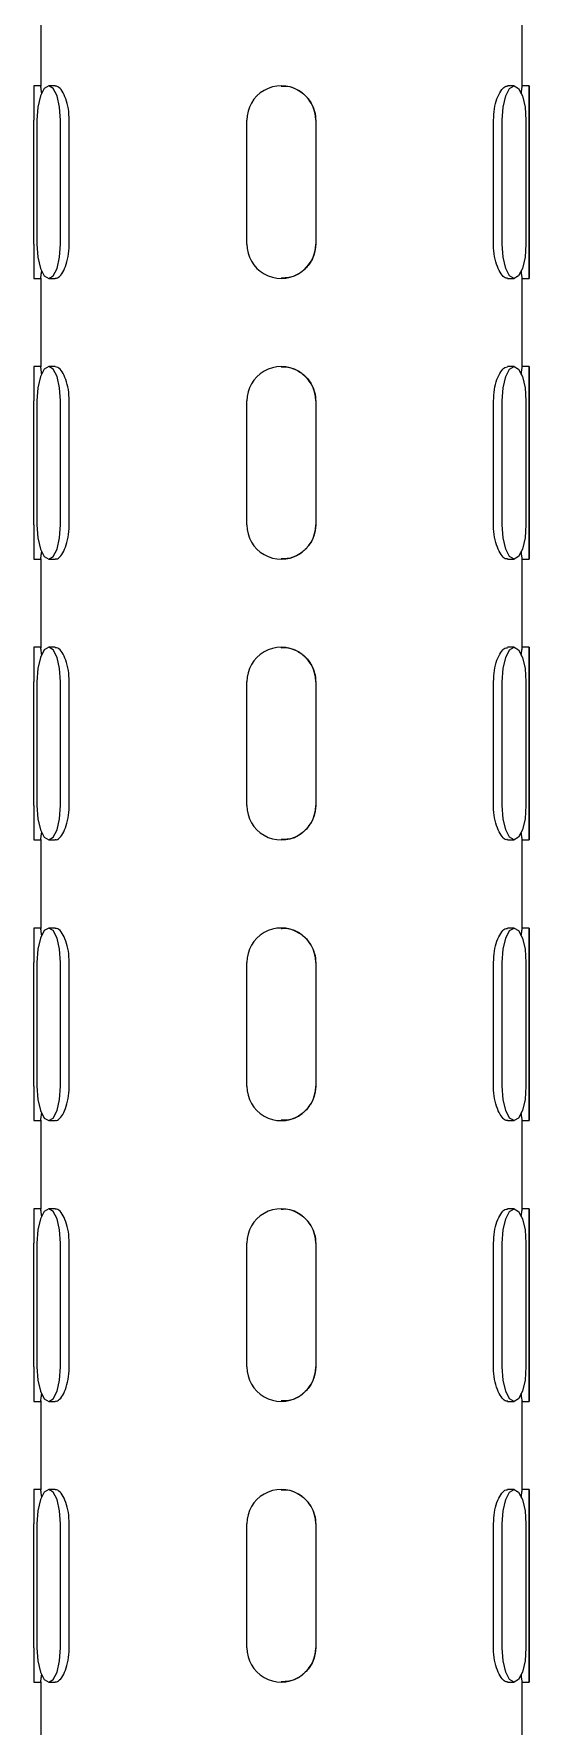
# Model space of a CAD drawing. Extents: x -1084 to 1049, y -151 to 450.
# Drawn here: x -988.76 to -976.76, y -12.07 to 28.92 of the extents above; entities that cross this region are included whole.
import ezdxf

# ---------------------------------------------------------------- set-up
doc = ezdxf.new("R2010")
doc.units = 0
doc.header["$LTSCALE"] = 23.1
doc.header["$MEASUREMENT"] = 0
doc.layers.get('0').update_dxf_attribs({"linetype": 'CONTINUOUS'})

msp = doc.modelspace()

# ---------------------------------------------------------------- linework, layer by layer
at = {"color": 7, "linetype": 'Continuous', "lineweight": 25}
for p, q in [((-988.59505, 29.79983), (-988.59505, 27.64585)), ((-976.92955, 27.64646), (-976.92955, 29.80044)), ((-988.59358, 27.65658), (-988.7617, 27.65658)), ((-988.24374, 27.65658), (-988.40178, 27.65658)), ((-982.76767, 27.65658), (-982.76782, 27.65658)), ((-977.1266, 27.65658), (-977.28453, 27.65658)), ((-976.7629, 27.65658), (-976.93103, 27.65658)), ((-988.76247, 23.82363), (-988.76247, 26.82333)), ((-988.68605, 26.82333), (-988.68605, 23.82363)), ((-988.11751, 23.82363), (-988.11751, 26.82333)), ((-987.90462, 23.82363), (-987.90462, 26.82333)), ((-983.60107, 23.82363), (-983.60107, 26.82333)), ((-981.93457, 26.82333), (-981.93457, 23.82363)), ((-981.93436, 26.82333), (-981.93436, 23.82363)), ((-977.62505, 23.82363), (-977.62505, 26.82333)), ((-977.41231, 23.82363), (-977.41231, 26.82333)), ((-976.84089, 26.82333), (-976.84089, 23.82363)), ((-976.76367, 23.82363), (-976.76367, 26.82333)), ((-976.76214, 26.82333), (-976.76214, 23.82363)), ((-988.7617, 22.99038), (-988.59358, 22.99038)), ((-988.59505, 23.00051), (-988.59505, 20.84653)), ((-988.40178, 22.99038), (-988.24374, 22.99038)), ((-982.76782, 22.99038), (-982.76767, 22.99038)), ((-977.28453, 22.99038), (-977.1266, 22.99038)), ((-976.93103, 22.99038), (-976.7629, 22.99038)), ((-976.92955, 20.84714), (-976.92955, 23.00112)), ((-988.59358, 20.85726), (-988.7617, 20.85726)), ((-988.24374, 20.85726), (-988.40178, 20.85726)), ((-982.76767, 20.85726), (-982.76782, 20.85726)), ((-977.1266, 20.85726), (-977.28453, 20.85726)), ((-976.7629, 20.85726), (-976.93103, 20.85726)), ((-988.76247, 17.02431), (-988.76247, 20.02401)), ((-988.68605, 20.02401), (-988.68605, 17.02431)), ((-988.11751, 17.02431), (-988.11751, 20.02401)), ((-987.90462, 17.02431), (-987.90462, 20.02401)), ((-983.60107, 17.02431), (-983.60107, 20.02401)), ((-981.93457, 20.02401), (-981.93457, 17.02431)), ((-981.93436, 20.02401), (-981.93436, 17.02431)), ((-977.62505, 17.02431), (-977.62505, 20.02401)), ((-977.41231, 17.02431), (-977.41231, 20.02401)), ((-976.84089, 20.02401), (-976.84089, 17.02431)), ((-976.76367, 17.02431), (-976.76367, 20.02401)), ((-976.76214, 20.02401), (-976.76214, 17.02431)), ((-988.7617, 16.19106), (-988.59358, 16.19106)), ((-988.59505, 16.20119), (-988.59505, 14.04721)), ((-988.40178, 16.19106), (-988.24374, 16.19106)), ((-982.76782, 16.19106), (-982.76767, 16.19106)), ((-977.28453, 16.19106), (-977.1266, 16.19106)), ((-976.93103, 16.19106), (-976.7629, 16.19106)), ((-976.92955, 14.04782), (-976.92955, 16.2018)), ((-988.59358, 14.05794), (-988.7617, 14.05794)), ((-988.24374, 14.05794), (-988.40178, 14.05794)), ((-982.76767, 14.05794), (-982.76782, 14.05794)), ((-977.1266, 14.05794), (-977.28453, 14.05794)), ((-976.7629, 14.05794), (-976.93103, 14.05794)), ((-988.76247, 10.22499), (-988.76247, 13.22469)), ((-988.68605, 13.22469), (-988.68605, 10.22499)), ((-988.11751, 10.22499), (-988.11751, 13.22469)), ((-987.90462, 10.22499), (-987.90462, 13.22469)), ((-983.60107, 10.22499), (-983.60107, 13.22469)), ((-981.93457, 13.22469), (-981.93457, 10.22499)), ((-981.93436, 13.22469), (-981.93436, 10.22499)), ((-977.62505, 10.22499), (-977.62505, 13.22469)), ((-977.41231, 10.22499), (-977.41231, 13.22469)), ((-976.84089, 13.22469), (-976.84089, 10.22499)), ((-976.76367, 10.22499), (-976.76367, 13.22469)), ((-976.76214, 13.22469), (-976.76214, 10.22499)), ((-988.7617, 9.39174), (-988.59358, 9.39174)), ((-988.59505, 9.40187), (-988.59505, 7.24789)), ((-988.40178, 9.39174), (-988.24374, 9.39174)), ((-982.76782, 9.39174), (-982.76767, 9.39174)), ((-977.28453, 9.39174), (-977.1266, 9.39174)), ((-976.93103, 9.39174), (-976.7629, 9.39174)), ((-976.92955, 7.2485), (-976.92955, 9.40248)), ((-988.59358, 7.25862), (-988.7617, 7.25862)), ((-988.24374, 7.25862), (-988.40178, 7.25862)), ((-982.76767, 7.25862), (-982.76782, 7.25862)), ((-977.1266, 7.25862), (-977.28453, 7.25862)), ((-976.7629, 7.25862), (-976.93103, 7.25862)), ((-988.76247, 3.42567), (-988.76247, 6.42537)), ((-988.68605, 6.42537), (-988.68605, 3.42567)), ((-988.11751, 3.42567), (-988.11751, 6.42537)), ((-987.90462, 3.42567), (-987.90462, 6.42537)), ((-983.60107, 3.42567), (-983.60107, 6.42537)), ((-981.93457, 6.42537), (-981.93457, 3.42567)), ((-981.93436, 6.42537), (-981.93436, 3.42567)), ((-977.62505, 3.42567), (-977.62505, 6.42537)), ((-977.41231, 3.42567), (-977.41231, 6.42537)), ((-976.84089, 6.42537), (-976.84089, 3.42567)), ((-976.76367, 3.42567), (-976.76367, 6.42537)), ((-976.76214, 6.42537), (-976.76214, 3.42567)), ((-988.7617, 2.59242), (-988.59358, 2.59242)), ((-988.59505, 2.60255), (-988.59505, 0.44857)), ((-988.40178, 2.59242), (-988.24374, 2.59242)), ((-982.76782, 2.59242), (-982.76767, 2.59242)), ((-977.28453, 2.59242), (-977.1266, 2.59242)), ((-976.93103, 2.59242), (-976.7629, 2.59242)), ((-976.92955, 0.44918), (-976.92955, 2.60316)), ((-988.59358, 0.4593), (-988.7617, 0.4593)), ((-988.24374, 0.4593), (-988.40178, 0.4593)), ((-982.76767, 0.4593), (-982.76782, 0.4593)), ((-977.1266, 0.4593), (-977.28453, 0.4593)), ((-976.7629, 0.4593), (-976.93103, 0.4593)), ((-988.76247, -3.37365), (-988.76247, -0.37395)), ((-988.68605, -0.37395), (-988.68605, -3.37365)), ((-988.11751, -3.37365), (-988.11751, -0.37395)), ((-987.90462, -3.37365), (-987.90462, -0.37395)), ((-983.60107, -3.37365), (-983.60107, -0.37395)), ((-981.93457, -0.37395), (-981.93457, -3.37365)), ((-981.93436, -0.37395), (-981.93436, -3.37365)), ((-977.62505, -3.37365), (-977.62505, -0.37395)), ((-977.41231, -3.37365), (-977.41231, -0.37395)), ((-976.84089, -0.37395), (-976.84089, -3.37365)), ((-976.76367, -3.37365), (-976.76367, -0.37395)), ((-976.76214, -0.37395), (-976.76214, -3.37365)), ((-988.7617, -4.2069), (-988.59358, -4.2069)), ((-988.59505, -4.19677), (-988.59505, -6.35075)), ((-988.40178, -4.2069), (-988.24374, -4.2069)), ((-982.76782, -4.2069), (-982.76767, -4.2069)), ((-977.28453, -4.2069), (-977.1266, -4.2069)), ((-976.93103, -4.2069), (-976.7629, -4.2069)), ((-976.92955, -6.35014), (-976.92955, -4.19616)), ((-988.59358, -6.34002), (-988.7617, -6.34002)), ((-988.24374, -6.34002), (-988.40178, -6.34002)), ((-982.76767, -6.34002), (-982.76782, -6.34002)), ((-977.1266, -6.34002), (-977.28453, -6.34002)), ((-976.7629, -6.34002), (-976.93103, -6.34002)), ((-988.76247, -10.17297), (-988.76247, -7.17327)), ((-988.68605, -7.17327), (-988.68605, -10.17297)), ((-988.11751, -10.17297), (-988.11751, -7.17327)), ((-987.90462, -10.17297), (-987.90462, -7.17327)), ((-983.60107, -10.17297), (-983.60107, -7.17327)), ((-981.93457, -7.17327), (-981.93457, -10.17297)), ((-981.93436, -7.17327), (-981.93436, -10.17297)), ((-977.62505, -10.17297), (-977.62505, -7.17327)), ((-977.41231, -10.17297), (-977.41231, -7.17327)), ((-976.84089, -7.17327), (-976.84089, -10.17297)), ((-976.76367, -10.17297), (-976.76367, -7.17327)), ((-976.76214, -7.17327), (-976.76214, -10.17297)), ((-988.7617, -11.00622), (-988.59358, -11.00622)), ((-988.59505, -10.99609), (-988.59505, -13.15007)), ((-988.40178, -11.00622), (-988.24374, -11.00622)), ((-982.76782, -11.00622), (-982.76767, -11.00622)), ((-977.28453, -11.00622), (-977.1266, -11.00622)), ((-976.93103, -11.00622), (-976.7629, -11.00622)), ((-976.92955, -13.14946), (-976.92955, -10.99548))]:
    msp.add_line(p, q, dxfattribs=at)
at = {"color": 7, "linetype": 'Continuous', "lineweight": 25, "flags": 128}
for points in [[(-988.11751, 26.82333), (-988.13915, 27.14221), (-988.20077, 27.41253), (-988.29299, 27.59316), (-988.40178, 27.65658), (-988.51056, 27.59316), (-988.60279, 27.41253), (-988.66441, 27.14221), (-988.68605, 26.82333)], [(-977.41231, 26.82333), (-977.39056, 27.14221), (-977.32863, 27.41253), (-977.23594, 27.59316), (-977.1266, 27.65658), (-977.01726, 27.59316), (-976.92457, 27.41253), (-976.86264, 27.14221), (-976.84089, 26.82333)], [(-976.76367, 26.82333), (-976.76361, 27.14221), (-976.76345, 27.41253), (-976.7632, 27.59316), (-976.7629, 27.65658), (-976.76261, 27.59316), (-976.76236, 27.41253), (-976.7622, 27.14221), (-976.76214, 26.82333)], [(-988.68605, 23.82363), (-988.66441, 23.50476), (-988.60279, 23.23444), (-988.51056, 23.05381), (-988.40178, 22.99038), (-988.29299, 23.05381), (-988.20077, 23.23444), (-988.13915, 23.50476), (-988.11751, 23.82363)], [(-976.84089, 23.82363), (-976.86264, 23.50476), (-976.92457, 23.23444), (-977.01726, 23.05381), (-977.1266, 22.99038), (-977.23594, 23.05381), (-977.32863, 23.23444), (-977.39056, 23.50476), (-977.41231, 23.82363)], [(-976.76214, 23.82363), (-976.7622, 23.50476), (-976.76236, 23.23444), (-976.76261, 23.05381), (-976.7629, 22.99038), (-976.7632, 23.05381), (-976.76345, 23.23444), (-976.76361, 23.50476), (-976.76367, 23.82363)], [(-988.11751, 20.02401), (-988.13915, 20.34289), (-988.20077, 20.61321), (-988.29299, 20.79384), (-988.40178, 20.85726), (-988.51056, 20.79384), (-988.60279, 20.61321), (-988.66441, 20.34289), (-988.68605, 20.02401)], [(-977.41231, 20.02401), (-977.39056, 20.34289), (-977.32863, 20.61321), (-977.23594, 20.79384), (-977.1266, 20.85726), (-977.01726, 20.79384), (-976.92457, 20.61321), (-976.86264, 20.34289), (-976.84089, 20.02401)], [(-976.76367, 20.02401), (-976.76361, 20.34289), (-976.76345, 20.61321), (-976.7632, 20.79384), (-976.7629, 20.85726), (-976.76261, 20.79384), (-976.76236, 20.61321), (-976.7622, 20.34289), (-976.76214, 20.02401)], [(-988.68605, 17.02431), (-988.66441, 16.70544), (-988.60279, 16.43512), (-988.51056, 16.25449), (-988.40178, 16.19106), (-988.29299, 16.25449), (-988.20077, 16.43512), (-988.13915, 16.70544), (-988.11751, 17.02431)], [(-976.84089, 17.02431), (-976.86264, 16.70544), (-976.92457, 16.43512), (-977.01726, 16.25449), (-977.1266, 16.19106), (-977.23594, 16.25449), (-977.32863, 16.43512), (-977.39056, 16.70544), (-977.41231, 17.02431)], [(-976.76214, 17.02431), (-976.7622, 16.70544), (-976.76236, 16.43512), (-976.76261, 16.25449), (-976.7629, 16.19106), (-976.7632, 16.25449), (-976.76345, 16.43512), (-976.76361, 16.70544), (-976.76367, 17.02431)], [(-988.11751, 13.22469), (-988.13915, 13.54357), (-988.20077, 13.81389), (-988.29299, 13.99452), (-988.40178, 14.05794), (-988.51056, 13.99452), (-988.60279, 13.81389), (-988.66441, 13.54357), (-988.68605, 13.22469)], [(-977.41231, 13.22469), (-977.39056, 13.54357), (-977.32863, 13.81389), (-977.23594, 13.99452), (-977.1266, 14.05794), (-977.01726, 13.99452), (-976.92457, 13.81389), (-976.86264, 13.54357), (-976.84089, 13.22469)], [(-976.76367, 13.22469), (-976.76361, 13.54357), (-976.76345, 13.81389), (-976.7632, 13.99452), (-976.7629, 14.05794), (-976.76261, 13.99452), (-976.76236, 13.81389), (-976.7622, 13.54357), (-976.76214, 13.22469)], [(-988.68605, 10.22499), (-988.66441, 9.90612), (-988.60279, 9.6358), (-988.51056, 9.45517), (-988.40178, 9.39174), (-988.29299, 9.45517), (-988.20077, 9.6358), (-988.13915, 9.90612), (-988.11751, 10.22499)], [(-976.84089, 10.22499), (-976.86264, 9.90612), (-976.92457, 9.6358), (-977.01726, 9.45517), (-977.1266, 9.39174), (-977.23594, 9.45517), (-977.32863, 9.6358), (-977.39056, 9.90612), (-977.41231, 10.22499)], [(-976.76214, 10.22499), (-976.7622, 9.90612), (-976.76236, 9.6358), (-976.76261, 9.45517), (-976.7629, 9.39174), (-976.7632, 9.45517), (-976.76345, 9.6358), (-976.76361, 9.90612), (-976.76367, 10.22499)], [(-988.11751, 6.42537), (-988.13915, 6.74425), (-988.20077, 7.01457), (-988.29299, 7.1952), (-988.40178, 7.25862), (-988.51056, 7.1952), (-988.60279, 7.01457), (-988.66441, 6.74425), (-988.68605, 6.42537)], [(-977.41231, 6.42537), (-977.39056, 6.74425), (-977.32863, 7.01457), (-977.23594, 7.1952), (-977.1266, 7.25862), (-977.01726, 7.1952), (-976.92457, 7.01457), (-976.86264, 6.74425), (-976.84089, 6.42537)], [(-976.76367, 6.42537), (-976.76361, 6.74425), (-976.76345, 7.01457), (-976.7632, 7.1952), (-976.7629, 7.25862), (-976.76261, 7.1952), (-976.76236, 7.01457), (-976.7622, 6.74425), (-976.76214, 6.42537)], [(-988.68605, 3.42567), (-988.66441, 3.1068), (-988.60279, 2.83648), (-988.51056, 2.65585), (-988.40178, 2.59242), (-988.29299, 2.65585), (-988.20077, 2.83648), (-988.13915, 3.1068), (-988.11751, 3.42567)], [(-976.84089, 3.42567), (-976.86264, 3.1068), (-976.92457, 2.83648), (-977.01726, 2.65585), (-977.1266, 2.59242), (-977.23594, 2.65585), (-977.32863, 2.83648), (-977.39056, 3.1068), (-977.41231, 3.42567)], [(-976.76214, 3.42567), (-976.7622, 3.1068), (-976.76236, 2.83648), (-976.76261, 2.65585), (-976.7629, 2.59242), (-976.7632, 2.65585), (-976.76345, 2.83648), (-976.76361, 3.1068), (-976.76367, 3.42567)], [(-988.11751, -0.37395), (-988.13915, -0.05507), (-988.20077, 0.21525), (-988.29299, 0.39588), (-988.40178, 0.4593), (-988.51056, 0.39588), (-988.60279, 0.21525), (-988.66441, -0.05507), (-988.68605, -0.37395)], [(-977.41231, -0.37395), (-977.39056, -0.05507), (-977.32863, 0.21525), (-977.23594, 0.39588), (-977.1266, 0.4593), (-977.01726, 0.39588), (-976.92457, 0.21525), (-976.86264, -0.05507), (-976.84089, -0.37395)], [(-976.76367, -0.37395), (-976.76361, -0.05507), (-976.76345, 0.21525), (-976.7632, 0.39588), (-976.7629, 0.4593), (-976.76261, 0.39588), (-976.76236, 0.21525), (-976.7622, -0.05507), (-976.76214, -0.37395)], [(-988.68605, -3.37365), (-988.66441, -3.69252), (-988.60279, -3.96284), (-988.51056, -4.14347), (-988.40178, -4.2069), (-988.29299, -4.14347), (-988.20077, -3.96284), (-988.13915, -3.69252), (-988.11751, -3.37365)], [(-976.84089, -3.37365), (-976.86264, -3.69252), (-976.92457, -3.96284), (-977.01726, -4.14347), (-977.1266, -4.2069), (-977.23594, -4.14347), (-977.32863, -3.96284), (-977.39056, -3.69252), (-977.41231, -3.37365)], [(-976.76214, -3.37365), (-976.7622, -3.69252), (-976.76236, -3.96284), (-976.76261, -4.14347), (-976.7629, -4.2069), (-976.7632, -4.14347), (-976.76345, -3.96284), (-976.76361, -3.69252), (-976.76367, -3.37365)], [(-988.11751, -7.17327), (-988.13915, -6.85439), (-988.20077, -6.58407), (-988.29299, -6.40344), (-988.40178, -6.34002), (-988.51056, -6.40344), (-988.60279, -6.58407), (-988.66441, -6.85439), (-988.68605, -7.17327)], [(-977.41231, -7.17327), (-977.39056, -6.85439), (-977.32863, -6.58407), (-977.23594, -6.40344), (-977.1266, -6.34002), (-977.01726, -6.40344), (-976.92457, -6.58407), (-976.86264, -6.85439), (-976.84089, -7.17327)], [(-976.76367, -7.17327), (-976.76361, -6.85439), (-976.76345, -6.58407), (-976.7632, -6.40344), (-976.7629, -6.34002), (-976.76261, -6.40344), (-976.76236, -6.58407), (-976.7622, -6.85439), (-976.76214, -7.17327)], [(-988.68605, -10.17297), (-988.66441, -10.49184), (-988.60279, -10.76216), (-988.51056, -10.94279), (-988.40178, -11.00622), (-988.29299, -10.94279), (-988.20077, -10.76216), (-988.13915, -10.49184), (-988.11751, -10.17297)], [(-976.84089, -10.17297), (-976.86264, -10.49184), (-976.92457, -10.76216), (-977.01726, -10.94279), (-977.1266, -11.00622), (-977.23594, -10.94279), (-977.32863, -10.76216), (-977.39056, -10.49184), (-977.41231, -10.17297)], [(-976.76214, -10.17297), (-976.7622, -10.49184), (-976.76236, -10.76216), (-976.76261, -10.94279), (-976.7629, -11.00622), (-976.7632, -10.94279), (-976.76345, -10.76216), (-976.76361, -10.49184), (-976.76367, -10.17297)]]:
    msp.add_lwpolyline(points, dxfattribs=at)
at = {"color": 7, "linetype": 'Continuous', "lineweight": 25}
for centre, radius, start, end in [((-762.3453, 27.03165), 226.41726, 179.8418569, 180.0527143), ((-982.76782, 26.82333), 0.83325, 359.99998, 180.00002), ((-762.3453, 23.61532), 226.41726, 179.9472857, 180.1581431), ((-982.76782, 23.82363), 0.83325, 179.99998, 0.00002), ((-762.3453, 20.23233), 226.41726, 179.8418569, 180.0527143), ((-982.76782, 20.02401), 0.83325, 359.99998, 180.00002), ((-762.3453, 16.816), 226.41726, 179.9472857, 180.1581431), ((-982.76782, 17.02431), 0.83325, 179.99998, 0.00002), ((-762.3453, 13.43301), 226.41726, 179.8418569, 180.0527143), ((-982.76782, 13.22469), 0.83325, 359.99998, 180.00002), ((-762.3453, 10.01668), 226.41726, 179.9472857, 180.1581431), ((-982.76782, 10.22499), 0.83325, 179.99998, 0.00002), ((-762.3453, 6.63369), 226.41726, 179.8418569, 180.0527143), ((-982.76782, 6.42537), 0.83325, 359.99998, 180.00002), ((-762.3453, 3.21736), 226.41726, 179.9472857, 180.1581431), ((-982.76782, 3.42567), 0.83325, 179.99998, 0.00002), ((-762.3453, -0.16563), 226.41726, 179.8418569, 180.0527143), ((-982.76782, -0.37395), 0.83325, 359.99998, 180.00002), ((-762.3453, -3.58196), 226.41726, 179.9472857, 180.1581431), ((-982.76782, -3.37365), 0.83325, 179.99998, 0.00002), ((-762.3453, -6.96495), 226.41726, 179.8418569, 180.0527143), ((-982.76782, -7.17327), 0.83325, 359.99998, 180.00002), ((-762.3453, -10.38128), 226.41726, 179.9472857, 180.1581431), ((-982.76782, -10.17297), 0.83325, 179.99998, 0.00002)]:
    msp.add_arc(centre, radius, start, end, dxfattribs=at)
for points, knots in [([(-988.57236, 27.46929), (-988.57441, 27.48941), (-988.58307, 27.57434), (-988.59364, 27.64401), (-988.59356, 27.64533), (-988.59354, 27.64585)], [0, 0, 0, 0, 0.15883228, 0.67025206, 1, 1, 1, 1]), ([(-987.90462, 26.82333), (-987.909, 26.91645), (-987.91775, 27.10265), (-987.98394, 27.35172), (-988.07487, 27.5389), (-988.16884, 27.64624), (-988.2225, 27.6462), (-988.24395, 27.64619)], [0, 0, 0, 0, 0.21324843, 0.42644388, 0.64101168, 0.85649491, 1, 1, 1, 1]), ([(-982.76707, 27.64619), (-982.73642, 27.64907), (-982.61339, 27.66063), (-982.40171, 27.58528), (-982.16999, 27.42762), (-982.00481, 27.19527), (-981.93995, 26.98089), (-981.9355, 26.85531), (-981.93436, 26.82333)], [0, 0, 0, 0, 0.07049632, 0.28294968, 0.49615414, 0.71125472, 0.92647591, 1, 1, 1, 1]), ([(-977.62505, 26.82333), (-977.62066, 26.91645), (-977.61188, 27.10265), (-977.54546, 27.35172), (-977.45418, 27.5389), (-977.35981, 27.64624), (-977.30588, 27.6462), (-977.28433, 27.64619)], [0, 0, 0, 0, 0.21324843, 0.42644388, 0.64101168, 0.85649491, 1, 1, 1, 1]), ([(-976.95355, 27.46585), (-976.95133, 27.4872), (-976.94238, 27.57348), (-976.93123, 27.64496), (-976.93105, 27.64603), (-976.93098, 27.64646)], [0, 0, 0, 0, 0.16347976, 0.66051746, 1, 1, 1, 1]), ([(-988.24354, 23.00078), (-988.23347, 22.9979), (-988.19303, 22.98634), (-988.11071, 23.06169), (-988.01362, 23.21935), (-987.93816, 23.4517), (-987.90728, 23.66608), (-987.90516, 23.79166), (-987.90462, 23.82363)], [0, 0, 0, 0, 0.07049632, 0.28294968, 0.49615414, 0.71125472, 0.92647591, 1, 1, 1, 1]), ([(-981.93436, 23.82363), (-981.94348, 23.73052), (-981.96172, 23.54432), (-982.10371, 23.29525), (-982.31367, 23.10807), (-982.54817, 23.00073), (-982.70541, 23.00077), (-982.76826, 23.00078)], [0, 0, 0, 0, 0.21324843, 0.42644388, 0.64101168, 0.85649491, 1, 1, 1, 1]), ([(-977.28473, 23.00078), (-977.29486, 22.9979), (-977.33551, 22.98634), (-977.41819, 23.06169), (-977.51567, 23.21935), (-977.5914, 23.4517), (-977.62238, 23.66608), (-977.62451, 23.79166), (-977.62505, 23.82363)], [0, 0, 0, 0, 0.07049632, 0.28294968, 0.49615414, 0.71125472, 0.92647591, 1, 1, 1, 1]), ([(-988.59362, 23.00051), (-988.59402, 22.9979), (-988.59571, 22.98701), (-988.58704, 23.04473), (-988.57665, 23.13789), (-988.57256, 23.1745)], [0, 0, 0, 0, 0.1603024, 0.66995178, 1, 1, 1, 1]), ([(-976.93107, 23.00112), (-976.93066, 22.9981), (-976.9291, 22.98652), (-976.93826, 23.04533), (-976.94902, 23.13976), (-976.95332, 23.17754)], [0, 0, 0, 0, 0.17491157, 0.66996144, 1, 1, 1, 1]), ([(-988.57236, 20.66997), (-988.57441, 20.69009), (-988.58307, 20.77502), (-988.59364, 20.84469), (-988.59356, 20.84601), (-988.59354, 20.84653)], [0, 0, 0, 0, 0.158832283, 0.670252055, 1, 1, 1, 1]), ([(-987.90462, 20.02401), (-987.909, 20.11713), (-987.91775, 20.30333), (-987.98394, 20.5524), (-988.07487, 20.73958), (-988.16884, 20.84692), (-988.2225, 20.84688), (-988.24395, 20.84687)], [0, 0, 0, 0, 0.21324843, 0.42644388, 0.64101168, 0.85649491, 1, 1, 1, 1]), ([(-982.76707, 20.84687), (-982.73642, 20.84975), (-982.61339, 20.86131), (-982.40171, 20.78596), (-982.16999, 20.6283), (-982.00481, 20.39595), (-981.93995, 20.18157), (-981.9355, 20.05599), (-981.93436, 20.02401)], [0, 0, 0, 0, 0.07049632, 0.28294968, 0.49615414, 0.71125472, 0.92647591, 1, 1, 1, 1]), ([(-977.62505, 20.02401), (-977.62066, 20.11713), (-977.61188, 20.30333), (-977.54546, 20.5524), (-977.45418, 20.73958), (-977.35981, 20.84692), (-977.30588, 20.84688), (-977.28433, 20.84687)], [0, 0, 0, 0, 0.21324843, 0.42644388, 0.64101168, 0.85649491, 1, 1, 1, 1]), ([(-976.95355, 20.66653), (-976.95133, 20.68788), (-976.94238, 20.77416), (-976.93123, 20.84564), (-976.93105, 20.84671), (-976.93098, 20.84714)], [0, 0, 0, 0, 0.16347976, 0.66051746, 1, 1, 1, 1]), ([(-988.24354, 16.20146), (-988.23347, 16.19858), (-988.19303, 16.18702), (-988.11071, 16.26237), (-988.01362, 16.42003), (-987.93816, 16.65238), (-987.90728, 16.86676), (-987.90516, 16.99234), (-987.90462, 17.02431)], [0, 0, 0, 0, 0.07049632, 0.28294968, 0.49615414, 0.71125472, 0.92647591, 1, 1, 1, 1]), ([(-981.93436, 17.02431), (-981.94348, 16.9312), (-981.96172, 16.745), (-982.10371, 16.49593), (-982.31367, 16.30875), (-982.54817, 16.20141), (-982.70541, 16.20145), (-982.76826, 16.20146)], [0, 0, 0, 0, 0.21324843, 0.42644388, 0.64101168, 0.85649491, 1, 1, 1, 1]), ([(-977.28473, 16.20146), (-977.29486, 16.19858), (-977.33551, 16.18702), (-977.41819, 16.26237), (-977.51567, 16.42003), (-977.5914, 16.65238), (-977.62238, 16.86676), (-977.62451, 16.99234), (-977.62505, 17.02431)], [0, 0, 0, 0, 0.07049632, 0.28294968, 0.49615414, 0.71125472, 0.92647591, 1, 1, 1, 1]), ([(-988.59362, 16.20119), (-988.59402, 16.19858), (-988.59571, 16.18769), (-988.58704, 16.24541), (-988.57665, 16.33857), (-988.57256, 16.37518)], [0, 0, 0, 0, 0.1603024, 0.66995178, 1, 1, 1, 1]), ([(-976.93107, 16.2018), (-976.93066, 16.19878), (-976.9291, 16.1872), (-976.93826, 16.24601), (-976.94902, 16.34044), (-976.95332, 16.37822)], [0, 0, 0, 0, 0.17491157, 0.66996144, 1, 1, 1, 1]), ([(-988.57236, 13.87065), (-988.57441, 13.89077), (-988.58307, 13.9757), (-988.59364, 14.04537), (-988.59356, 14.04669), (-988.59354, 14.04721)], [0, 0, 0, 0, 0.15883228, 0.67025206, 1, 1, 1, 1]), ([(-987.90462, 13.22469), (-987.909, 13.31781), (-987.91775, 13.50401), (-987.98394, 13.75308), (-988.07487, 13.94026), (-988.16884, 14.0476), (-988.2225, 14.04756), (-988.24395, 14.04755)], [0, 0, 0, 0, 0.21324843, 0.42644388, 0.64101168, 0.85649491, 1, 1, 1, 1]), ([(-982.76707, 14.04755), (-982.73642, 14.05043), (-982.61339, 14.06199), (-982.40171, 13.98664), (-982.16999, 13.82898), (-982.00481, 13.59663), (-981.93995, 13.38225), (-981.9355, 13.25667), (-981.93436, 13.22469)], [0, 0, 0, 0, 0.07049632, 0.28294968, 0.49615414, 0.71125472, 0.92647591, 1, 1, 1, 1]), ([(-977.62505, 13.22469), (-977.62066, 13.31781), (-977.61188, 13.50401), (-977.54546, 13.75308), (-977.45418, 13.94026), (-977.35981, 14.0476), (-977.30588, 14.04756), (-977.28433, 14.04755)], [0, 0, 0, 0, 0.21324843, 0.42644388, 0.64101168, 0.85649491, 1, 1, 1, 1]), ([(-976.95355, 13.86721), (-976.95133, 13.88856), (-976.94238, 13.97484), (-976.93123, 14.04632), (-976.93105, 14.04739), (-976.93098, 14.04782)], [0, 0, 0, 0, 0.16347976, 0.66051746, 1, 1, 1, 1]), ([(-988.24354, 9.40214), (-988.23347, 9.39926), (-988.19303, 9.3877), (-988.11071, 9.46305), (-988.01362, 9.62071), (-987.93816, 9.85306), (-987.90728, 10.06744), (-987.90516, 10.19302), (-987.90462, 10.22499)], [0, 0, 0, 0, 0.07049632, 0.28294968, 0.49615414, 0.71125472, 0.92647591, 1, 1, 1, 1]), ([(-981.93436, 10.22499), (-981.94348, 10.13188), (-981.96172, 9.94568), (-982.10371, 9.69661), (-982.31367, 9.50943), (-982.54817, 9.40209), (-982.70541, 9.40213), (-982.76826, 9.40214)], [0, 0, 0, 0, 0.21324843, 0.42644388, 0.64101168, 0.85649491, 1, 1, 1, 1]), ([(-977.28473, 9.40214), (-977.29486, 9.39926), (-977.33551, 9.3877), (-977.41819, 9.46305), (-977.51567, 9.62071), (-977.5914, 9.85306), (-977.62238, 10.06744), (-977.62451, 10.19302), (-977.62505, 10.22499)], [0, 0, 0, 0, 0.07049632, 0.28294968, 0.49615414, 0.71125472, 0.92647591, 1, 1, 1, 1]), ([(-988.59362, 9.40187), (-988.59402, 9.39926), (-988.59571, 9.38837), (-988.58704, 9.44609), (-988.57665, 9.53925), (-988.57256, 9.57586)], [0, 0, 0, 0, 0.1603024, 0.66995178, 1, 1, 1, 1]), ([(-976.93107, 9.40248), (-976.93066, 9.39946), (-976.9291, 9.38788), (-976.93826, 9.44669), (-976.94902, 9.54112), (-976.95332, 9.5789)], [0, 0, 0, 0, 0.17491157, 0.66996144, 1, 1, 1, 1]), ([(-988.57236, 7.07133), (-988.57441, 7.09145), (-988.58307, 7.17638), (-988.59364, 7.24605), (-988.59356, 7.24737), (-988.59354, 7.24789)], [0, 0, 0, 0, 0.15883228, 0.67025206, 1, 1, 1, 1]), ([(-987.90462, 6.42537), (-987.909, 6.51849), (-987.91775, 6.70469), (-987.98394, 6.95376), (-988.07487, 7.14094), (-988.16884, 7.24828), (-988.2225, 7.24824), (-988.24395, 7.24823)], [0, 0, 0, 0, 0.21324843, 0.42644388, 0.64101168, 0.85649491, 1, 1, 1, 1]), ([(-982.76707, 7.24823), (-982.73642, 7.25111), (-982.61339, 7.26267), (-982.40171, 7.18732), (-982.16999, 7.02966), (-982.00481, 6.79731), (-981.93995, 6.58293), (-981.9355, 6.45735), (-981.93436, 6.42537)], [0, 0, 0, 0, 0.07049632, 0.28294968, 0.49615414, 0.71125472, 0.92647591, 1, 1, 1, 1]), ([(-977.62505, 6.42537), (-977.62066, 6.51849), (-977.61188, 6.70469), (-977.54546, 6.95376), (-977.45418, 7.14094), (-977.35981, 7.24828), (-977.30588, 7.24824), (-977.28433, 7.24823)], [0, 0, 0, 0, 0.21324843, 0.42644388, 0.64101168, 0.85649491, 1, 1, 1, 1]), ([(-976.95355, 7.06789), (-976.95133, 7.08924), (-976.94238, 7.17552), (-976.93123, 7.247), (-976.93105, 7.24807), (-976.93098, 7.2485)], [0, 0, 0, 0, 0.16347976, 0.66051746, 1, 1, 1, 1]), ([(-988.24354, 2.60282), (-988.23347, 2.59994), (-988.19303, 2.58838), (-988.11071, 2.66373), (-988.01362, 2.82139), (-987.93816, 3.05374), (-987.90728, 3.26812), (-987.90516, 3.3937), (-987.90462, 3.42567)], [0, 0, 0, 0, 0.07049632, 0.28294968, 0.49615414, 0.71125472, 0.92647591, 1, 1, 1, 1]), ([(-981.93436, 3.42567), (-981.94348, 3.33256), (-981.96172, 3.14636), (-982.10371, 2.89729), (-982.31367, 2.71011), (-982.54817, 2.60277), (-982.70541, 2.60281), (-982.76826, 2.60282)], [0, 0, 0, 0, 0.21324843, 0.42644388, 0.64101168, 0.85649491, 1, 1, 1, 1]), ([(-977.28473, 2.60282), (-977.29486, 2.59994), (-977.33551, 2.58838), (-977.41819, 2.66373), (-977.51567, 2.82139), (-977.5914, 3.05374), (-977.62238, 3.26812), (-977.62451, 3.3937), (-977.62505, 3.42567)], [0, 0, 0, 0, 0.07049632, 0.28294968, 0.49615414, 0.71125472, 0.92647591, 1, 1, 1, 1]), ([(-988.59362, 2.60255), (-988.59402, 2.59994), (-988.59571, 2.58905), (-988.58704, 2.64677), (-988.57665, 2.73993), (-988.57256, 2.77654)], [0, 0, 0, 0, 0.1603024, 0.66995178, 1, 1, 1, 1]), ([(-976.93107, 2.60316), (-976.93066, 2.60014), (-976.9291, 2.58856), (-976.93826, 2.64737), (-976.94902, 2.7418), (-976.95332, 2.77958)], [0, 0, 0, 0, 0.17491157, 0.66996144, 1, 1, 1, 1]), ([(-988.57236, 0.27201), (-988.57441, 0.29213), (-988.58307, 0.37706), (-988.59364, 0.44673), (-988.59356, 0.44805), (-988.59354, 0.44857)], [0, 0, 0, 0, 0.15883228, 0.67025206, 1, 1, 1, 1]), ([(-987.90462, -0.37395), (-987.909, -0.28083), (-987.91775, -0.09463), (-987.98394, 0.15444), (-988.07487, 0.34162), (-988.16884, 0.44896), (-988.2225, 0.44892), (-988.24395, 0.44891)], [0, 0, 0, 0, 0.21324843, 0.42644388, 0.64101168, 0.85649491, 1, 1, 1, 1]), ([(-982.76707, 0.44891), (-982.73642, 0.45179), (-982.61339, 0.46335), (-982.40171, 0.388), (-982.16999, 0.23034), (-982.00481, -0.00201), (-981.93995, -0.21639), (-981.9355, -0.34197), (-981.93436, -0.37395)], [0, 0, 0, 0, 0.07049632, 0.28294968, 0.49615414, 0.71125472, 0.92647591, 1, 1, 1, 1]), ([(-977.62505, -0.37395), (-977.62066, -0.28083), (-977.61188, -0.09463), (-977.54546, 0.15444), (-977.45418, 0.34162), (-977.35981, 0.44896), (-977.30588, 0.44892), (-977.28433, 0.44891)], [0, 0, 0, 0, 0.21324843, 0.42644388, 0.64101168, 0.85649491, 1, 1, 1, 1]), ([(-976.95355, 0.26857), (-976.95133, 0.28992), (-976.94238, 0.3762), (-976.93123, 0.44768), (-976.93105, 0.44875), (-976.93098, 0.44918)], [0, 0, 0, 0, 0.16347976, 0.66051746, 1, 1, 1, 1]), ([(-988.24354, -4.1965), (-988.23347, -4.19938), (-988.19303, -4.21094), (-988.11071, -4.13559), (-988.01362, -3.97793), (-987.93816, -3.74558), (-987.90728, -3.5312), (-987.90516, -3.40562), (-987.90462, -3.37365)], [0, 0, 0, 0, 0.07049632, 0.28294968, 0.49615414, 0.71125472, 0.92647591, 1, 1, 1, 1]), ([(-981.93436, -3.37365), (-981.94348, -3.46676), (-981.96172, -3.65296), (-982.10371, -3.90203), (-982.31367, -4.08921), (-982.54817, -4.19655), (-982.70541, -4.19651), (-982.76826, -4.1965)], [0, 0, 0, 0, 0.21324843, 0.42644388, 0.64101168, 0.85649491, 1, 1, 1, 1]), ([(-977.28473, -4.1965), (-977.29486, -4.19938), (-977.33551, -4.21094), (-977.41819, -4.13559), (-977.51567, -3.97793), (-977.5914, -3.74558), (-977.62238, -3.5312), (-977.62451, -3.40562), (-977.62505, -3.37365)], [0, 0, 0, 0, 0.07049632, 0.28294968, 0.49615414, 0.71125472, 0.92647591, 1, 1, 1, 1]), ([(-988.59362, -4.19677), (-988.59402, -4.19938), (-988.59571, -4.21027), (-988.58704, -4.15255), (-988.57665, -4.05939), (-988.57256, -4.02278)], [0, 0, 0, 0, 0.1603024, 0.66995178, 1, 1, 1, 1]), ([(-976.93107, -4.19616), (-976.93066, -4.19918), (-976.9291, -4.21076), (-976.93826, -4.15195), (-976.94902, -4.05752), (-976.95332, -4.01974)], [0, 0, 0, 0, 0.17491157, 0.66996144, 1, 1, 1, 1]), ([(-988.57236, -6.52731), (-988.57441, -6.50719), (-988.58307, -6.42226), (-988.59364, -6.35259), (-988.59356, -6.35127), (-988.59354, -6.35075)], [0, 0, 0, 0, 0.15883228, 0.67025206, 1, 1, 1, 1]), ([(-987.90462, -7.17327), (-987.909, -7.08015), (-987.91775, -6.89395), (-987.98394, -6.64488), (-988.07487, -6.4577), (-988.16884, -6.35036), (-988.2225, -6.3504), (-988.24395, -6.35041)], [0, 0, 0, 0, 0.21324843, 0.42644388, 0.64101168, 0.85649491, 1, 1, 1, 1]), ([(-982.76707, -6.35041), (-982.73642, -6.34753), (-982.61339, -6.33597), (-982.40171, -6.41132), (-982.16999, -6.56898), (-982.00481, -6.80133), (-981.93995, -7.01571), (-981.9355, -7.14129), (-981.93436, -7.17327)], [0, 0, 0, 0, 0.07049632, 0.28294968, 0.49615414, 0.71125472, 0.92647591, 1, 1, 1, 1]), ([(-977.62505, -7.17327), (-977.62066, -7.08015), (-977.61188, -6.89395), (-977.54546, -6.64488), (-977.45418, -6.4577), (-977.35981, -6.35036), (-977.30588, -6.3504), (-977.28433, -6.35041)], [0, 0, 0, 0, 0.21324843, 0.42644388, 0.64101168, 0.85649491, 1, 1, 1, 1]), ([(-976.95355, -6.53075), (-976.95133, -6.5094), (-976.94238, -6.42312), (-976.93123, -6.35164), (-976.93105, -6.35057), (-976.93098, -6.35014)], [0, 0, 0, 0, 0.16347976, 0.66051746, 1, 1, 1, 1]), ([(-988.24354, -10.99582), (-988.23347, -10.9987), (-988.19303, -11.01026), (-988.11071, -10.93491), (-988.01362, -10.77725), (-987.93816, -10.5449), (-987.90728, -10.33052), (-987.90516, -10.20494), (-987.90462, -10.17297)], [0, 0, 0, 0, 0.07049632, 0.28294968, 0.49615414, 0.71125472, 0.92647591, 1, 1, 1, 1]), ([(-981.93436, -10.17297), (-981.94348, -10.26608), (-981.96172, -10.45228), (-982.10371, -10.70135), (-982.31367, -10.88853), (-982.54817, -10.99587), (-982.70541, -10.99583), (-982.76826, -10.99582)], [0, 0, 0, 0, 0.21324843, 0.42644388, 0.64101168, 0.85649491, 1, 1, 1, 1]), ([(-977.28473, -10.99582), (-977.29486, -10.9987), (-977.33551, -11.01026), (-977.41819, -10.93491), (-977.51567, -10.77725), (-977.5914, -10.5449), (-977.62238, -10.33052), (-977.62451, -10.20494), (-977.62505, -10.17297)], [0, 0, 0, 0, 0.07049632, 0.28294968, 0.49615414, 0.71125472, 0.92647591, 1, 1, 1, 1]), ([(-988.59362, -10.99609), (-988.59402, -10.9987), (-988.59571, -11.00959), (-988.58704, -10.95187), (-988.57665, -10.85871), (-988.57256, -10.8221)], [0, 0, 0, 0, 0.1603024, 0.66995178, 1, 1, 1, 1]), ([(-976.93107, -10.99548), (-976.93066, -10.9985), (-976.9291, -11.01008), (-976.93826, -10.95127), (-976.94902, -10.85684), (-976.95332, -10.81906)], [0, 0, 0, 0, 0.17491157, 0.66996144, 1, 1, 1, 1])]:
    msp.add_open_spline(points, degree=3, knots=knots, dxfattribs=at)

doc.saveas('drawing.dxf')
